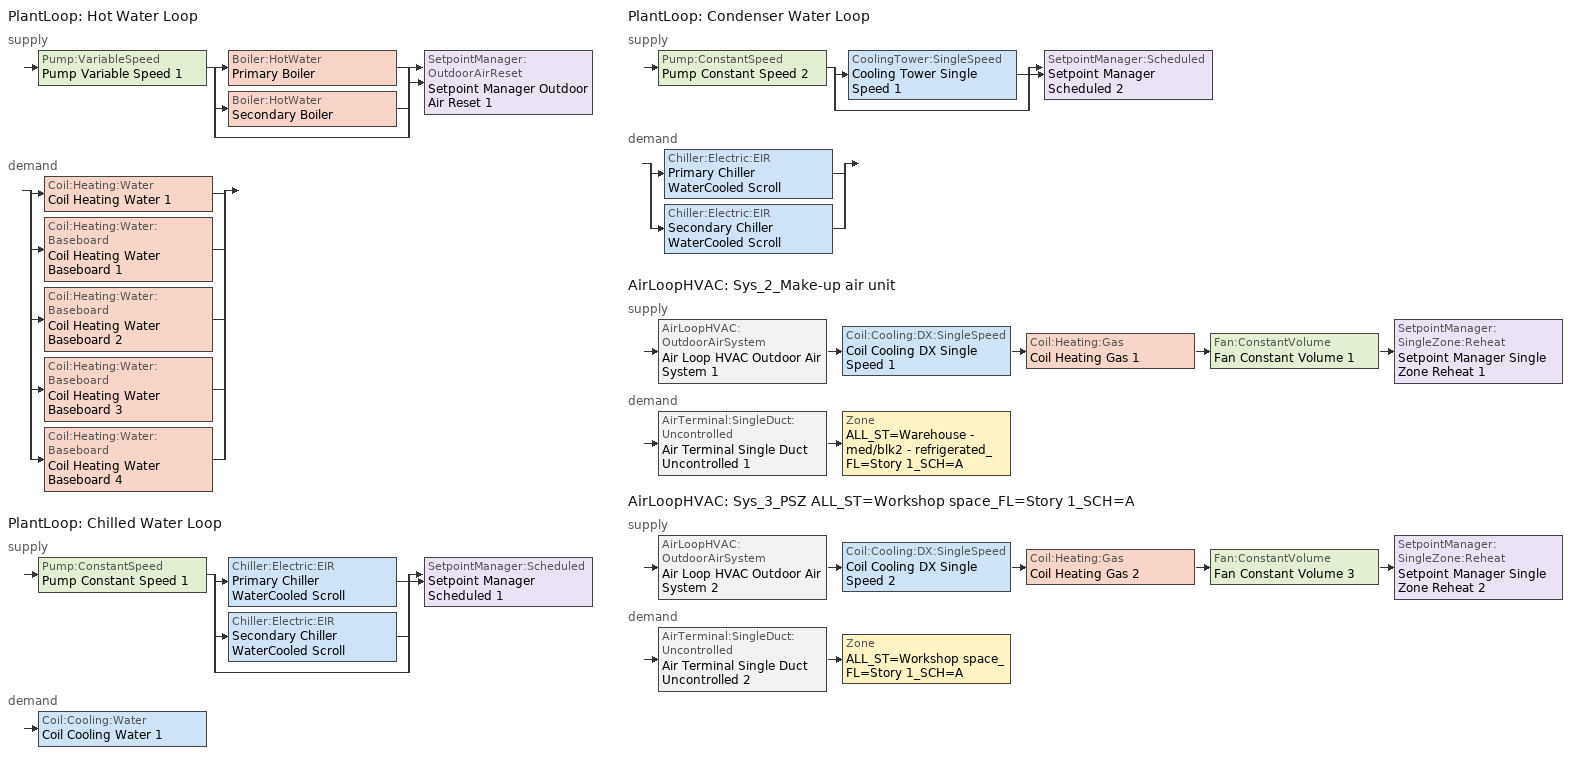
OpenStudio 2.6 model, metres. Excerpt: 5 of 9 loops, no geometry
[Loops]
PlantLoop 'Hot Water Loop'
 supply: Pump:VariableSpeed 'Pump Variable Speed 1' > split
  | Boiler:HotWater 'Primary Boiler'
  | Boiler:HotWater 'Secondary Boiler'
  | bypass
  join > SetpointManager:OutdoorAirReset 'Setpoint Manager Outdoor Air Reset 1'
 demand: split
  | Coil:Heating:Water 'Coil Heating Water 1'
  | Coil:Heating:Water:Baseboard 'Coil Heating Water Baseboard 1'
  | Coil:Heating:Water:Baseboard 'Coil Heating Water Baseboard 2'
  | Coil:Heating:Water:Baseboard 'Coil Heating Water Baseboard 3'
  | Coil:Heating:Water:Baseboard 'Coil Heating Water Baseboard 4'
PlantLoop 'Chilled Water Loop'
 supply: Pump:ConstantSpeed 'Pump Constant Speed 1' > split
  | Chiller:Electric:EIR 'Primary Chiller WaterCooled Scroll'
  | Chiller:Electric:EIR 'Secondary Chiller WaterCooled Scroll'
  | bypass
  join > SetpointManager:Scheduled 'Setpoint Manager Scheduled 1'
 demand: Coil:Cooling:Water 'Coil Cooling Water 1'
PlantLoop 'Condenser Water Loop'
 supply: Pump:ConstantSpeed 'Pump Constant Speed 2' > split
  | CoolingTower:SingleSpeed 'Cooling Tower Single Speed 1'
  | bypass
  join > SetpointManager:Scheduled 'Setpoint Manager Scheduled 2'
 demand: split
  | Chiller:Electric:EIR 'Primary Chiller WaterCooled Scroll'
  | Chiller:Electric:EIR 'Secondary Chiller WaterCooled Scroll'
AirLoopHVAC 'Sys_2_Make-up air unit'
 supply: AirLoopHVAC:OutdoorAirSystem 'Air Loop HVAC Outdoor Air System 1' > Coil:Cooling:DX:SingleSpeed 'Coil Cooling DX Single Speed 1' > Coil:Heating:Gas 'Coil Heating Gas 1' > Fan:ConstantVolume 'Fan Constant Volume 1' > SetpointManager:SingleZone:Reheat 'Setpoint Manager Single Zone Reheat 1'
 demand: AirTerminal:SingleDuct:Uncontrolled 'Air Terminal Single Duct Uncontrolled 1' > Zone 'ALL_ST=Warehouse - med/blk2 - refrigerated_FL=Story 1_SCH=A'
AirLoopHVAC 'Sys_3_PSZ ALL_ST=Workshop space_FL=Story 1_SCH=A'
 supply: AirLoopHVAC:OutdoorAirSystem 'Air Loop HVAC Outdoor Air System 2' > Coil:Cooling:DX:SingleSpeed 'Coil Cooling DX Single Speed 2' > Coil:Heating:Gas 'Coil Heating Gas 2' > Fan:ConstantVolume 'Fan Constant Volume 3' > SetpointManager:SingleZone:Reheat 'Setpoint Manager Single Zone Reheat 2'
 demand: AirTerminal:SingleDuct:Uncontrolled 'Air Terminal Single Duct Uncontrolled 2' > Zone 'ALL_ST=Workshop space_FL=Story 1_SCH=A'
[Sizing:Zone] Zone Cooling Design Supply Air Temperature Input Method=SupplyAirTemperature; Zone Cooling Design Supply Air Temperature {C}=13; Zone Cooling Design Supply Air Temperature Difference {deltaC}=11.11; Zone Heating Design Supply Air Temperature Input Method=SupplyAirTemperature; Zone Heating Design Supply Air Temperature {C}=43; Zone Heating Design Supply Air Temperature Difference {deltaC}=11.11; Zone Cooling Design Supply Air Humidity Ratio {kg-H2O/kg-air}=0.0085; Zone Heating Design Supply Air Humidity Ratio {kg-H2O/kg-air}=0.008; Zone Heating Sizing Factor=1.3; Zone Cooling Sizing Factor=1.1; Cooling Design Air Flow Method=DesignDay; Heating Design Air Flow Method=DesignDay; Account for Dedicated Outdoor Air System=No; Dedicated Outdoor Air System Control Strategy=NeutralSupplyAir; Dedicated Outdoor Air Low Setpoint Temperature for Design {C}=autosize; Dedicated Outdoor Air High Setpoint Temperature for Design {C}=autosize
ALL_ST=Warehouse - med/blk2 - refrigerated_FL=Story 1_SCH=A; ALL_ST=Workshop space_FL=Story 1_SCH=A
[Zone equipment]
ALL_ST=Warehouse - med/blk2 - refrigerated_FL=Story 1_SCH=A: Zone HVAC Four Pipe Fan Coil 1, Air Terminal Single Duct Uncontrolled 1
ALL_ST=Workshop space_FL=Story 1_SCH=A: Air Terminal Single Duct Uncontrolled 2, Zone HVAC Baseboard Convective Water 1
[PlantLoop] Glycol Concentration=0; Plant Loop Volume {m3}=Autocalculate; Load Distribution Scheme=Optimal
Name | Fluid Type
Hot Water Loop | Water
Chilled Water Loop; Condenser Water Loop
[Sizing:Plant] Sizing Option=NonCoincident; Zone Timesteps in Averaging Window=1; Coincident Sizing Factor Mode=None
Name | Loop Type | Design Loop Exit Temperature {C} | Loop Design Temperature Difference {deltaC}
Hot Water Loop | Heating | 82 | 16
Chilled Water Loop | Cooling | 7 | 6
Condenser Water Loop | Condenser | 29 | 6
[Pump:VariableSpeed]
Pump Variable Speed 1: Pump Control Type=Intermittent; Skin Loss Radiative Fraction=0.5; Design Power Sizing Method=PowerPerFlowPerPressure; Design Electric Power per Unit Flow Rate {W/(m3/s)}=348701.1; Design Shaft Power per Unit Flow Rate per Unit Head {W-s/m3-Pa}=1.28205; Design Minimum Flow Rate Fraction=0
[Boiler:HotWater] Fuel Type=NaturalGas; Water Outlet Upper Temperature Limit {C}=99; Boiler Flow Mode=ConstantFlow; Parasitic Electric Load {W}=0; Sizing Factor=1
Primary Boiler; Secondary Boiler
[SetpointManager:OutdoorAirReset]
Setpoint Manager Outdoor Air Reset 1: Control Variable=Temperature; Setpoint at Outdoor Low Temperature {C}=82; Outdoor Low Temperature {C}=-16; Setpoint at Outdoor High Temperature {C}=60; Outdoor High Temperature {C}=0
[Pump:ConstantSpeed] Rated Flow Rate {m3/s}=autosize; Rated Pump Head {Pa}=179352; Rated Power Consumption {W}=autosize; Motor Efficiency=0.9; Fraction of Motor Inefficiencies to Fluid Stream=0; Pump Control Type=Intermittent; Design Power Sizing Method=PowerPerFlowPerPressure; Design Electric Power per Unit Flow Rate {W/(m3/s)}=348701.1; Design Shaft Power per Unit Flow Rate per Unit Head {W-s/m3-Pa}=1.28205
Pump Constant Speed 1; Pump Constant Speed 2
[Chiller:Electric:EIR] Reference Capacity {W}=Autosize; Reference COP {W/W}=5.5; Condenser Type=WaterCooled; Design Heat Recovery Water Flow Rate {m3/s}=0; Sizing Factor=1; Basin Heater Capacity {W/K}=0; Basin Heater Setpoint Temperature {C}=10
Name | Cooling Capacity Function of Temperature Curve | Electric Input to Cooling Output Ratio Function of Temperature Curve | Electric Input to Cooling Output Ratio Function of Part Load Ratio Curve
Primary Chiller WaterCooled Scroll | Curve Biquadratic 1 | Curve Biquadratic 2 | Curve Quadratic 1
Secondary Chiller WaterCooled Scroll | Curve Biquadratic 3 | Curve Biquadratic 4 | Curve Quadratic 2
[SetpointManager:Scheduled] Control Variable=Temperature
Name | Schedule
Setpoint Manager Scheduled 1 | CHW Temp
Setpoint Manager Scheduled 2 | CW Temp
[CoolingTower:SingleSpeed]
Cooling Tower Single Speed 1: Design Water Flow Rate {m3/s}=autosize; Design Air Flow Rate {m3/s}=autosize; Fan Power at Design Air Flow Rate {W}=autosize; U-Factor Times Area Value at Design Air Flow Rate {W/K}=autosize; Air Flow Rate in Free Convection Regime {m3/s}=autosize; U-Factor Times Area Value at Free Convection Air Flow Rate {W/K}=autosize; Performance Input Method=UFactorTimesAreaAndDesignWaterFlowRate; Free Convection Capacity {W}=0; Basin Heater Capacity {W/K}=0; Evaporation Loss Mode=LossFactor; Evaporation Loss Factor {percent/K}=0.2; Drift Loss Percent {percent}=0.008; Blowdown Calculation Mode=ConcentrationRatio; Blowdown Concentration Ratio=3; Capacity Control=FanCycling; Number of Cells=1; Cell Control=MinimalCell; Cell Minimum  Water Flow Rate Fraction=0.33; Cell Maximum Water Flow Rate Fraction=2.5; Sizing Factor=1; Free Convection Air Flow Rate Sizing Factor=0.1; Free Convection U-Factor Times Area Value Sizing Factor=0.1; Heat Rejection Capacity and Nominal Capacity Sizing Ratio=1.25; Free Convection Nominal Capacity Sizing Factor=0.1; Design Inlet Air Dry-Bulb Temperature {C}=35; Design Inlet Air Wet-Bulb Temperature {C}=24; Design Approach Temperature {deltaC}=5; Design Range Temperature {deltaC}=6
[AirLoopHVAC] Availability Schedule=Always On Discrete; Design Supply Air Flow Rate {m3/s}=AutoSize
Sys_2_Make-up air unit; Sys_3_PSZ ALL_ST=Workshop space_FL=Story 1_SCH=A
[Sizing:System] Type of Load to Size On=Sensible; Design Outdoor Air Flow Rate {m3/s}=Autosize; Minimum System Air Flow Ratio=1; Preheat Design Temperature {C}=7; Preheat Design Humidity Ratio {kg-H2O/kg-Air}=0.008; Precool Design Temperature {C}=13; Precool Design Humidity Ratio {kg-H2O/kg-Air}=0.008; Central Cooling Design Supply Air Temperature {C}=13; Sizing Option=NonCoincident; 100% Outdoor Air in Cooling=No; 100% Outdoor Air in Heating=No; Central Cooling Design Supply Air Humidity Ratio {kg-H2O/kg-Air}=0.0085; Central Heating Design Supply Air Humidity Ratio {kg-H2O/kg-Air}=0.008; Cooling Design Air Flow Method=DesignDay; Cooling Design Air Flow Rate {m3/s}=0; Heating Design Air Flow Method=DesignDay; Heating Design Air Flow Rate {m3/s}=0; System Outdoor Air Method=ZoneSum; Zone Maximum Outdoor Air Fraction=1; Cooling Supply Air Flow Rate Per Floor Area {m3/s-m2}=0.00996765; Cooling Fraction of Autosized Cooling Supply Air Flow Rate=1; Cooling Supply Air Flow Rate Per Unit Cooling Capacity {m3/s-W}=3.94755e-05; Heating Supply Air Flow Rate Per Floor Area {m3/s-m2}=0.00996765; Heating Fraction of Autosized Heating Supply Air Flow Rate=1; Heating Fraction of Autosized Cooling Supply Air Flow Rate=1; Heating Supply Air Flow Rate Per Unit Heating Capacity {m3/s-W}=3.15882e-05; Cooling Design Capacity Method=CoolingDesignCapacity; Cooling Design Capacity {W}=autosize; Cooling Design Capacity Per Floor Area {W/m2}=234.7; Fraction of Autosized Cooling Design Capacity=1; Heating Design Capacity Method=HeatingDesignCapacity; Heating Design Capacity {W}=autosize; Heating Design Capacity Per Floor Area {W/m2}=157; Fraction of Autosized Heating Design Capacity=1; Central Cooling Capacity Control Method=OnOff
Name | Central Heating Design Supply Air Temperature {C}
Sys_2_Make-up air unit | 13.1
Sys_3_PSZ ALL_ST=Workshop space_FL=Story 1_SCH=A | 43
[Fan:ConstantVolume] Availability Schedule=Always On Discrete; Maximum Flow Rate {m3/s}=AutoSize
Fan Constant Volume 1; Fan Constant Volume 2; Fan Constant Volume 3
[Coil:Heating:Gas] Availability Schedule=Always On Discrete; Gas Burner Efficiency=0.8; Nominal Capacity {W}=AutoSize; Parasitic Electric Load {W}=0; Parasitic Gas Load {W}=0
Coil Heating Gas 1; Coil Heating Gas 2
[Coil:Cooling:DX:SingleSpeed] Rated Total Cooling Capacity {W}=autosize; Rated Sensible Heat Ratio=autosize; Rated COP {W/W}=3; Rated Air Flow Rate {m3/s}=autosize; Rated Evaporator Fan Power Per Volume Flow Rate {W/(m3/s)}=773.3; Condenser Type=AirCooled; Evaporative Condenser Effectiveness=0; Evaporative Condenser Air Flow Rate {m3/s}=Autosize; Evaporative Condenser Pump Rated Power Consumption {W}=Autosize; Crankcase Heater Capacity {W}=0; Maximum Outdoor Dry-Bulb Temperature for Crankcase Heater Operation {C}=0; Basin Heater Capacity {W/K}=0; Basin Heater Setpoint Temperature {C}=10
Name | Availability Schedule | Total Cooling Capacity Function of Temperature Curve | Total Cooling Capacity Function of Flow Fraction Curve | Energy Input Ratio Function of Temperature Curve | Energy Input Ratio Function of Flow Fraction Curve | Part Load Fraction Correlation Curve
Coil Cooling DX Single Speed 1 | tpfc_clg_availability | Curve Biquadratic 5 | Curve Quadratic 3 | Curve Biquadratic 6 | Curve Quadratic 4 | Curve Cubic 1
Coil Cooling DX Single Speed 2 | Always On Discrete | Curve Biquadratic 7 | Curve Quadratic 5 | Curve Biquadratic 8 | Curve Quadratic 6 | Curve Quadratic 7
[Controller:OutdoorAir] Minimum Outdoor Air Flow Rate {m3/s}=autosize; Maximum Outdoor Air Flow Rate {m3/s}=Autosize; Economizer Control Type=NoEconomizer; Economizer Control Action Type=ModulateFlow; Economizer Maximum Limit Dry-Bulb Temperature {C}=28; Economizer Maximum Limit Enthalpy {J/kg}=64000; Economizer Minimum Limit Dry-Bulb Temperature {C}=-100; Lockout Type=NoLockout; Minimum Limit Type=FixedMinimum; High Humidity Control=No; Heat Recovery Bypass Control Type=BypassWhenWithinEconomizerLimits
Name | Controller Mechanical Ventilation
Controller Outdoor Air 1 | Controller Mechanical Ventilation 1
Controller Outdoor Air 2 | Controller Mechanical Ventilation 2
[Controller:MechanicalVentilation] Availability Schedule=Always On Discrete; System Outdoor Air Method=ZoneSum
Controller Mechanical Ventilation 1; Controller Mechanical Ventilation 2
[AirLoopHVAC:OutdoorAirSystem]
Name | Controller
Air Loop HVAC Outdoor Air System 1 | Controller Outdoor Air 1
Air Loop HVAC Outdoor Air System 2 | Controller Outdoor Air 2
[SetpointManager:SingleZone:Reheat]
Name | Minimum Supply Air Temperature {C} | Maximum Supply Air Temperature {C} | Control Zone
Setpoint Manager Single Zone Reheat 1 | 13.1 | 13 | ALL_ST=Warehouse - med/blk2 - refrigerated_FL=Story 1_SCH=A
Setpoint Manager Single Zone Reheat 2 | 13 | 43 | ALL_ST=Workshop space_FL=Story 1_SCH=A
[Coil:Heating:Water]
Coil Heating Water 1: Availability Schedule=tpfc_htg_availability
[Coil:Cooling:Water]
Coil Cooling Water 1: Availability Schedule=tpfc_clg_availability
[Controller:WaterCoil] Minimum Actuated Flow {m3/s}=0
Name | Water Coil | Action
Controller Water Coil 1 | Coil Heating Water 1 | Normal
Controller Water Coil 2 | Coil Cooling Water 1 | Reverse
[ZoneHVAC:FourPipeFanCoil]
Zone HVAC Four Pipe Fan Coil 1: Availability Schedule=Always On Discrete; Capacity Control Method=ConstantFanVariableFlow; Maximum Supply Air Flow Rate {m3/s}=autosize; Maximum Outdoor Air Flow Rate {m3/s}=autosize; Supply Air Fan=Fan Constant Volume 2; Cooling Coil=Coil Cooling Water 1; Maximum Cold Water Flow Rate {m3/s}=autosize; Heating Coil=Coil Heating Water 1; Maximum Hot Water Flow Rate {m3/s}=autosize; Minimum Supply Air Temperature in Cooling Mode {C}=autosize; Maximum Supply Air Temperature in Heating Mode {C}=autosize
[AirTerminal:SingleDuct:Uncontrolled] Availability Schedule=Always On Discrete; Maximum Air Flow Rate {m3/s}=AutoSize
Air Terminal Single Duct Uncontrolled 1; Air Terminal Single Duct Uncontrolled 2
[Coil:Heating:Water:Baseboard] Heating Design Capacity Method=HeatingDesignCapacity; Heating Design Capacity {W}=autosize; Heating Design Capacity Per Floor Area {W/m2}=0; Fraction of Autosized Heating Design Capacity=0.8
Coil Heating Water Baseboard 1; Coil Heating Water Baseboard 2; Coil Heating Water Baseboard 3; Coil Heating Water Baseboard 4
[ZoneHVAC:Baseboard:Convective:Water] Availability Schedule=Always On Discrete
Name | Heating Coil
Zone HVAC Baseboard Convective Water 1 | Coil Heating Water Baseboard 1
Zone HVAC Baseboard Convective Water 2 | Coil Heating Water Baseboard 2
Zone HVAC Baseboard Convective Water 3 | Coil Heating Water Baseboard 3
Zone HVAC Baseboard Convective Water 4 | Coil Heating Water Baseboard 4
[Schedule:Ruleset]
Name | Default Day Schedule
tpfc_htg_availability | Schedule Day 3
tpfc_clg_availability | Schedule Day 4
CHW Temp | Schedule Day 5
CW Temp | Schedule Day 6
[Schedule:Day]
Schedule Day 3; Schedule Day 4; tpfc_clg_availability_sch_rule_day; tpfc_htg_availability_sch_rule_day 1; tpfc_clg_availability_sch_rule_day 2: 24, 0, 0
tpfc_htg_availability_sch_rule_day; tpfc_clg_availability_sch_rule_day 1; tpfc_htg_availability_sch_rule_day 2: 24, 0, 1
Schedule Day 5; wkdCHW Temp 1; satCHW Temp 1; sunCHW Temp 1: 1, 0, 7, 2, 0, 7, 3, 0, 7, 4, 0, 7, 5, 0, 7, 6, 0, 7, 7, 0, 7, 8, 0, 7, 9, 0, 7, 10, 0, 7, 11, 0, 7, 12, 0, 7, 13, 0, 7, 14, 0, 7, 15, 0, 7, 16, 0, 7, 17, 0, 7, 18, 0, 7, 19, 0, 7, 20, 0, 7, 21, 0, 7, 22, 0, 7, 23, 0, 7, 24, 0, 7
Schedule Day 6; wkdCW Temp 1; satCW Temp 1; sunCW Temp 1: 1, 0, 29, 2, 0, 29, 3, 0, 29, 4, 0, 29, 5, 0, 29, 6, 0, 29, 7, 0, 29, 8, 0, 29, 9, 0, 29, 10, 0, 29, 11, 0, 29, 12, 0, 29, 13, 0, 29, 14, 0, 29, 15, 0, 29, 16, 0, 29, 17, 0, 29, 18, 0, 29, 19, 0, 29, 20, 0, 29, 21, 0, 29, 22, 0, 29, 23, 0, 29, 24, 0, 29
[Schedule:Rule] Date Specification Type=DateRange; Start Day=1
Name | Schedule Ruleset | Rule Order | Day Schedule | Apply Sunday | Apply Monday | Apply Tuesday | Apply Wednesday | Apply Thursday | Apply Friday | Apply Saturday | Start Month | End Month | End Day
tpfc_htg_availability_sch_rule | tpfc_htg_availability | 2 | tpfc_htg_availability_sch_rule_day | Yes | Yes | Yes | Yes | Yes | Yes | Yes | 1 | 6 | 30
tpfc_clg_availability_sch_rule | tpfc_clg_availability | 2 | tpfc_clg_availability_sch_rule_day | Yes | Yes | Yes | Yes | Yes | Yes | Yes | 1 | 6 | 30
tpfc_htg_availability_sch_rule 1 | tpfc_htg_availability | 1 | tpfc_htg_availability_sch_rule_day 1 | Yes | Yes | Yes | Yes | Yes | Yes | Yes | 7 | 10 | 31
tpfc_clg_availability_sch_rule 1 | tpfc_clg_availability | 1 | tpfc_clg_availability_sch_rule_day 1 | Yes | Yes | Yes | Yes | Yes | Yes | Yes | 7 | 10 | 31
tpfc_htg_availability_sch_rule 2 | tpfc_htg_availability | 0 | tpfc_htg_availability_sch_rule_day 2 | Yes | Yes | Yes | Yes | Yes | Yes | Yes | 11 | 12 | 31
tpfc_clg_availability_sch_rule 2 | tpfc_clg_availability | 0 | tpfc_clg_availability_sch_rule_day 2 | Yes | Yes | Yes | Yes | Yes | Yes | Yes | 11 | 12 | 31
wkdCHW Temp rule | CHW Temp | 2 | wkdCHW Temp 1 | No | Yes | Yes | Yes | Yes | Yes | No | 1 | 12 | 31
satCHW Temprule | CHW Temp | 1 | satCHW Temp 1 | No | No | No | No | No | No | Yes | 1 | 12 | 31
sunCHW Temprule | CHW Temp | 0 | sunCHW Temp 1 | Yes | No | No | No | No | No | No | 1 | 12 | 31
wkdCW Temp rule | CW Temp | 2 | wkdCW Temp 1 | No | Yes | Yes | Yes | Yes | Yes | No | 1 | 12 | 31
satCW Temprule | CW Temp | 1 | satCW Temp 1 | No | No | No | No | No | No | Yes | 1 | 12 | 31
sunCW Temprule | CW Temp | 0 | sunCW Temp 1 | Yes | No | No | No | No | No | No | 1 | 12 | 31
[Schedule:Constant]
Always On Discrete: Value=1
[Curve:Biquadratic]
Name | Coefficient1 Constant | Coefficient2 x | Coefficient3 x**2 | Coefficient4 y | Coefficient5 y**2 | Coefficient6 x*y | Minimum Value of x | Maximum Value of x | Minimum Value of y | Maximum Value of y
Curve Biquadratic 1; Curve Biquadratic 3 | 1.02152 | 0.0370359 | 0.000233248 | -0.00389405 | -6.52536e-05 | -0.000268045 | 5 | 10 | 24 | 35
Curve Biquadratic 2; Curve Biquadratic 4 | 0.701769 | -0.00452016 | 0.00053311 | -0.00549821 | 0.000544579 | -0.000729032 | 5 | 10 | 24 | 35
Curve Biquadratic 5 | 0.867905 | 0.0142459 | 0.000554364 | -0.00755748 | 3.3048e-05 | -0.000191808 | 13 | 24 | 24 | 46
Curve Biquadratic 6 | 0.116936 | 0.0284933 | -0.000411156 | 0.0214108 | 0.000161028 | -0.000679104 | 13 | 24 | 24 | 46
Curve Biquadratic 7 | 0.942588 | 0.00954335 | 0.00068377 | -0.0110427 | 5.249e-06 | -9.72e-06 | 17 | 22 | 13 | 46
Curve Biquadratic 8 | 0.342414 | 0.034885 | -0.0006237 | 0.00497722 | 0.000437951 | -0.000728028 | 17 | 22 | 13 | 46
[Curve:Quadratic]
Name | Coefficient1 Constant | Coefficient2 x | Coefficient3 x**2 | Minimum Value of x | Maximum Value of x
Curve Quadratic 1; Curve Quadratic 2 | 0.0636912 | 0.584888 | 0.352803 | 0 | 1
Curve Quadratic 3; Curve Quadratic 4 | 1 | 0 | 0 | 0 | 1
Curve Quadratic 5 | 0.8 | 0.2 | 0 | 0.5 | 1.5
Curve Quadratic 6 | 1.1552 | -0.1808 | 0.0256 | 0.5 | 1.5
Curve Quadratic 7 | 0.85 | 0.15 | 0 | 0 | 1
[Curve:Cubic]
Curve Cubic 1: Coefficient1 Constant=0.0277; Coefficient2 x=4.9151; Coefficient3 x**2=-8.184; Coefficient4 x**3=4.2702; Minimum Value of x=0.7; Maximum Value of x=1
